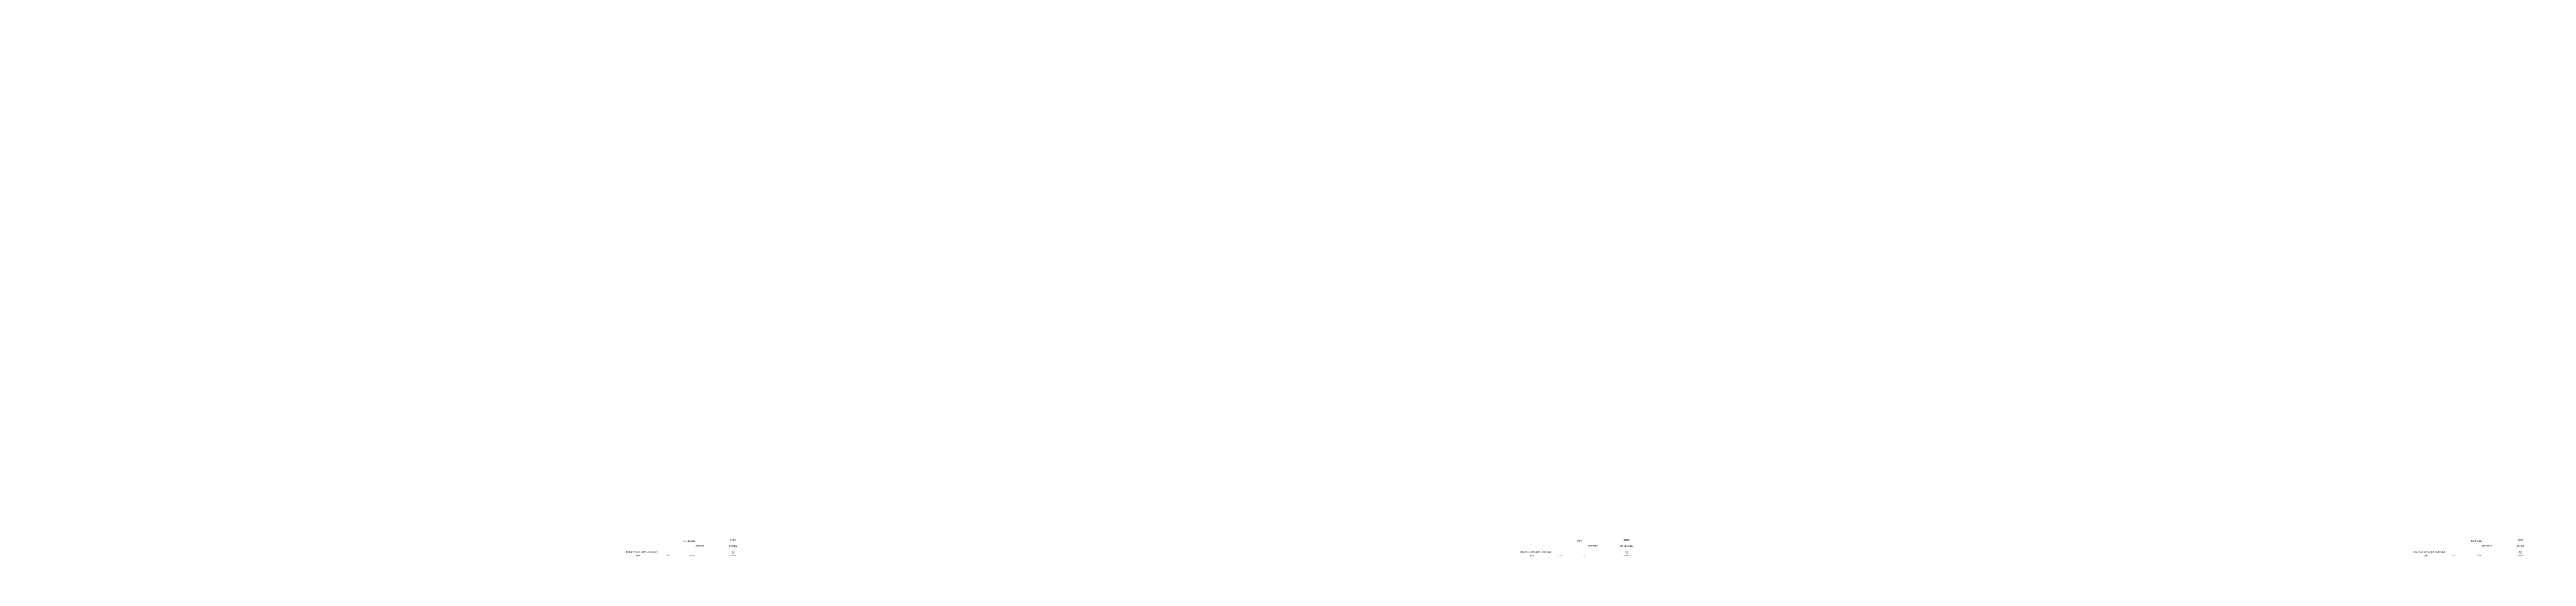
# Paper-space layout 'Esquemas SS (3)' of a CAD drawing. Header units: millimetres. Extents: x 339 to 4219, y 43 to 837.
import ezdxf
from ezdxf.enums import TextEntityAlignment as Align

# ---------------------------------------------------------------- set-up
doc = ezdxf.new("R2010")
doc.units = ezdxf.units.MM
doc.layers.add('AFS-ROTULO', color=8, linetype='Continuous')
doc.layers.add('AFS-VPORT', color=8, linetype='Continuous', plot=False)
doc.layers.get('AFS-VPORT').off()
doc.styles.add('AFS_ARIAL', font='arial.ttf')

# ---------------------------------------------------------------- blocks, each defined once
blk = doc.blocks.new('AFS-ROTULO-AFS')

psp = doc.layouts.new('Esquemas SS (3)')

# ---------------------------------------------------------------- block references
at = {"layer": 'AFS-ROTULO', "linetype": 'Continuous', "ltscale": 0.3}
ref = psp.add_blockref('AFS-ROTULO-AFS', (1239, 41.4), dxfattribs=dict(at, xscale=38.91958111915457, yscale=38.91958111915457, zscale=38.91958111915457))
ref.add_attrib('PROYECTO', 'FUNDALEU', (1331.9, 65.4), dxfattribs={"height": 2.43, "style": 'AFS_ARIAL'})
ref.add_attrib('ETAPA', 'LICITACION', dxfattribs={"height": 1.95, "style": 'AFS_ARIAL'}).set_placement((1349.2, 59.5), align=Align.MIDDLE_LEFT)
ref.add_attrib('CONTENIDO', 'ESQUEMAS UNIFILARES - SUBSUELO', (1241.9, 48.6), dxfattribs={"height": 1.946, "style": 'AFS_ARIAL'})
ref.add_attrib('NUMOBRA', '1086', dxfattribs={"height": 2.92, "style": 'AFS_ARIAL'}).set_placement((1409.3, 68.7), align=Align.MIDDLE_CENTER)
ref.add_attrib('NUMPLANO', 'UN-SS', dxfattribs={"height": 2.92, "style": 'AFS_ARIAL', "width": 0.9}).set_placement((1409.3, 58.9), align=Align.MIDDLE_CENTER)
ref.add_attrib('NUMEMISIÓN', '02', dxfattribs={"height": 2.92, "style": 'AFS_ARIAL'}).set_placement((1409.3, 49.2), align=Align.MIDDLE_CENTER)
ref.add_attrib('ESCALA', 'N/A', dxfattribs={"height": 2.5, "style": 'AFS_ARIAL'}).set_placement((1257.9, 43.9), align=Align.MIDDLE_LEFT)
ref.add_attrib('ARCHIVO', 'FL-UN-02', dxfattribs={"height": 1.2, "style": 'AFS_ARIAL'}).set_placement((1302.9, 43.9), align=Align.MIDDLE_LEFT)
ref.add_attrib('OBSERVACIONES', 'ASELEC', dxfattribs={"height": 1.46, "style": 'AFS_ARIAL'}).set_placement((1340.9, 43.9), align=Align.MIDDLE_LEFT)
ref.add_attrib('FECHA', '29/06/2026', dxfattribs={"height": 1.46, "style": 'AFS_ARIAL'}).set_placement((1409.3, 43.9), align=Align.MIDDLE_CENTER)
ref = psp.add_blockref('AFS-ROTULO-AFS', (2639, 41.4), dxfattribs=dict(at, xscale=38.91958111915457, yscale=38.91958111915457, zscale=38.91958111915457))
ref.add_attrib('PROYECTO', '####', (2731.9, 65.4), dxfattribs={"height": 2.43, "style": 'AFS_ARIAL'})
ref.add_attrib('ETAPA', 'LICITACION', dxfattribs={"height": 1.95, "style": 'AFS_ARIAL'}).set_placement((2749.2, 59.5), align=Align.MIDDLE_LEFT)
ref.add_attrib('CONTENIDO', 'ESQUEMAS UNIFILARES - SUBSUELO', (2641.9, 48.6), dxfattribs={"height": 1.946, "style": 'AFS_ARIAL'})
ref.add_attrib('NUMOBRA', '####', dxfattribs={"height": 2.92, "style": 'AFS_ARIAL'}).set_placement((2809.3, 68.7), align=Align.MIDDLE_CENTER)
ref.add_attrib('NUMPLANO', 'IE-UN-01B', dxfattribs={"height": 2.92, "style": 'AFS_ARIAL', "width": 0.9}).set_placement((2809.3, 58.9), align=Align.MIDDLE_CENTER)
ref.add_attrib('NUMEMISIÓN', '02', dxfattribs={"height": 2.92, "style": 'AFS_ARIAL'}).set_placement((2809.3, 49.2), align=Align.MIDDLE_CENTER)
ref.add_attrib('ESCALA', 'N/A', dxfattribs={"height": 2.5, "style": 'AFS_ARIAL'}).set_placement((2657.9, 43.9), align=Align.MIDDLE_LEFT)
ref.add_attrib('ARCHIVO', 'FL-UN-02', dxfattribs={"height": 1.2, "style": 'AFS_ARIAL'}).set_placement((2702.9, 43.9), align=Align.MIDDLE_LEFT)
ref.add_attrib('OBSERVACIONES', 'PR', dxfattribs={"height": 1.46, "style": 'AFS_ARIAL'}).set_placement((2740.9, 43.9), align=Align.MIDDLE_LEFT)
ref.add_attrib('FECHA', '27/03/2026', dxfattribs={"height": 1.46, "style": 'AFS_ARIAL'}).set_placement((2809.3, 43.9), align=Align.MIDDLE_CENTER)
ref = psp.add_blockref('AFS-ROTULO-AFS', (4039, 41.4), dxfattribs=dict(at, xscale=38.91958111915457, yscale=38.91958111915457, zscale=38.91958111915457))
ref.add_attrib('PROYECTO', 'FUNDALEU', (4131.9, 65.4), dxfattribs={"height": 2.43, "style": 'AFS_ARIAL'})
ref.add_attrib('ETAPA', 'LICITACION', dxfattribs={"height": 1.95, "style": 'AFS_ARIAL'}).set_placement((4149.2, 59.5), align=Align.MIDDLE_LEFT)
ref.add_attrib('CONTENIDO', 'ESQUEMAS UNIFILARES - SUBSUELO', (4041.9, 48.6), dxfattribs={"height": 1.946, "style": 'AFS_ARIAL'})
ref.add_attrib('NUMOBRA', '1086', dxfattribs={"height": 2.92, "style": 'AFS_ARIAL'}).set_placement((4209.3, 68.7), align=Align.MIDDLE_CENTER)
ref.add_attrib('NUMPLANO', 'UN-SS', dxfattribs={"height": 2.92, "style": 'AFS_ARIAL', "width": 0.9}).set_placement((4209.3, 58.9), align=Align.MIDDLE_CENTER)
ref.add_attrib('NUMEMISIÓN', '02', dxfattribs={"height": 2.92, "style": 'AFS_ARIAL'}).set_placement((4209.3, 49.2), align=Align.MIDDLE_CENTER)
ref.add_attrib('ESCALA', 'N/A', dxfattribs={"height": 2.5, "style": 'AFS_ARIAL'}).set_placement((4057.9, 43.9), align=Align.MIDDLE_LEFT)
ref.add_attrib('ARCHIVO', 'FL-UN-02', dxfattribs={"height": 1.2, "style": 'AFS_ARIAL'}).set_placement((4102.9, 43.9), align=Align.MIDDLE_LEFT)
ref.add_attrib('OBSERVACIONES', 'ASELEC', dxfattribs={"height": 1.46, "style": 'AFS_ARIAL'}).set_placement((4140.9, 43.9), align=Align.MIDDLE_LEFT)
ref.add_attrib('FECHA', '29/06/2026', dxfattribs={"height": 1.46, "style": 'AFS_ARIAL'}).set_placement((4209.3, 43.9), align=Align.MIDDLE_CENTER)

# ---------------------------------------------------------------- viewports
at = {"layer": 'AFS-VPORT'}
for center, size, view_center_point, view_height, status in [((779.4, 491.1), (881, 691.534), (311.47, 30.42), 69.1534, 3), ((2151.2, 491.2), (975.6, 691.413), (316.14, -48.83), 69.1413, 7), ((3551.9, 491.8), (974.3, 690.164), (316.14, -128.11), 69.0164, 9), ((718, 481.7), (758.2, 249.437), (169.85, 25.54), 24.9437, 4), ((2762.3, 253.4), (113.2, 355.73), (769.18, 90.64), 32.431, 6), ((4162.3, 253.4), (113.2, 355.73), (769.18, 90.64), 32.431, 8), ((599, 232.3), (520.2, 249.437), (231.27, 24.68), 24.9437, 5)]:
    psp.add_viewport(center=center, size=size, view_center_point=view_center_point, view_height=view_height, status=status, dxfattribs=at)
psp.add_viewport(center=(1362.3, 253.4), size=(113.2, 355.73), view_center_point=(769.18, 90.64), view_height=32.431, dxfattribs=at)

doc.saveas('drawing.dxf')
